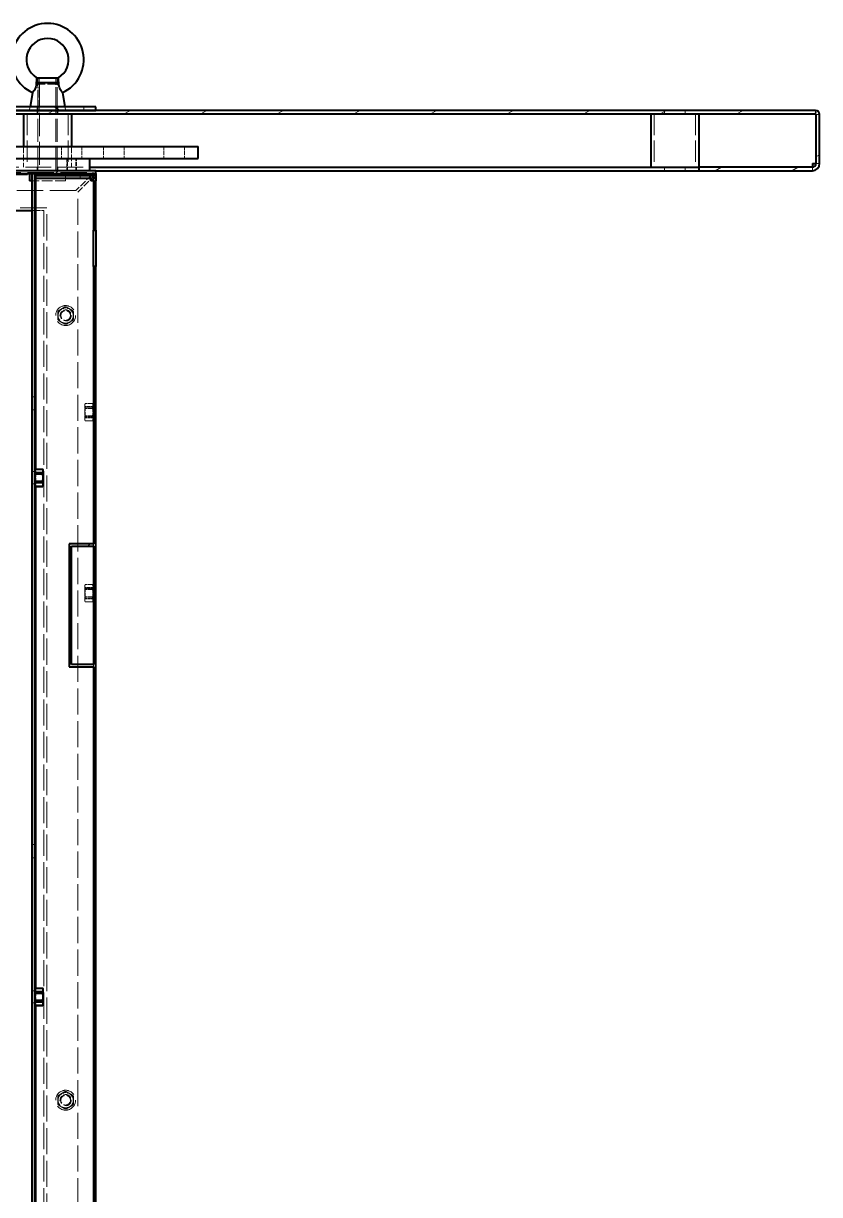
# Model space of a CAD drawing. Header units: millimetres. Extents: x 0 to 51860, y 0 to 5940.
# Drawn here: x 6068 to 6728, y 2510 to 3480 of the extents above; entities that cross this region are included whole.
import ezdxf

# ---------------------------------------------------------------- set-up
doc = ezdxf.new("R2010")
doc.units = ezdxf.units.MM
doc.header["$LTSCALE"] = 10
doc.linetypes.add('DASHED', pattern=[0.2067, 0.1654, -0.0413])
for name, color, linetype, lineweight in [('가려진 것(ISO)', 2, 'DASHED', 18), ('가시적인 것(ISO)', 3, 'Continuous', 40), ('해치(ISO)', 7, 'Continuous', 18)]:
    doc.layers.add(name, color=color, linetype=linetype, lineweight=lineweight)

msp = doc.modelspace()

# ---------------------------------------------------------------- hatches: boundary and pattern name
at = {"layer": '해치(ISO)'}
h = msp.add_hatch(dxfattribs=at)
h.set_pattern_fill('ANSI31', color=256, scale=254, angle=-14.9999778, style=0)
h.set_pattern_definition([(30, (0, 0), (-15.87501, 27.4963), [])])
edge = h.paths.add_edge_path()
edge.add_line((5328.1612, 3361.0063), (5234.1612, 3361.0063))
edge.add_ellipse((5234.1612, 3364.0063), major_axis=(0, -3), ratio=1, start_angle=270, end_angle=360, ccw=False)
edge.add_line((5231.1612, 3364.0063), (5231.1612, 3404.5063))
edge.add_ellipse((5231.6612, 3404.5063), major_axis=(-0.5, 0), ratio=1, start_angle=270, end_angle=360, ccw=False)
edge.add_line((5231.6612, 3405.0063), (5378.1612, 3405.0063))
edge.add_line((5378.1612, 3405.0063), (5378.1612, 3408.0063))
edge.add_line((5378.1612, 3408.0063), (5278.1612, 3408.0063))
edge.add_line((5278.1612, 3408.0063), (5231.6612, 3408.0063))
edge.add_ellipse((5231.6612, 3404.5063), major_axis=(0, 3.5), ratio=1, start_angle=0, end_angle=90)
edge.add_line((5228.1612, 3404.5063), (5228.1612, 3364.0063))
edge.add_ellipse((5234.1612, 3364.0063), major_axis=(-6, 0), ratio=1, start_angle=0, end_angle=90)
edge.add_line((5234.1612, 3358.0063), (5278.1612, 3358.0063))
edge.add_line((5278.1612, 3358.0063), (5328.1612, 3358.0063))
edge.add_line((5328.1612, 3358.0063), (5328.1612, 3361.0063))
edge = h.paths.add_edge_path()
edge.add_line((6722.1612, 3361.0063), (6628.1612, 3361.0063))
edge.add_line((6628.1612, 3361.0063), (6628.1612, 3358.0063))
edge.add_line((6628.1612, 3358.0063), (6722.1612, 3358.0063))
edge.add_ellipse((6722.1612, 3364.0063), major_axis=(0, -6), ratio=1, start_angle=0, end_angle=90)
edge.add_line((6728.1612, 3364.0063), (6728.1612, 3404.5063))
edge.add_ellipse((6724.6612, 3404.5063), major_axis=(3.5, 0), ratio=1, start_angle=0, end_angle=90)
edge.add_line((6724.6612, 3408.0063), (6128.1612, 3408.0063))
edge.add_line((6128.1612, 3408.0063), (6028.1612, 3408.0063))
edge.add_line((6028.1612, 3408.0063), (6028.1612, 3405.0063))
edge.add_line((6028.1612, 3405.0063), (6724.6612, 3405.0063))
edge.add_ellipse((6724.6612, 3404.5063), major_axis=(0, 0.5), ratio=1, start_angle=270, end_angle=360, ccw=False)
edge.add_line((6725.1612, 3404.5063), (6725.1612, 3364.0063))
edge.add_ellipse((6722.1612, 3364.0063), major_axis=(3, 0), ratio=1, start_angle=270, end_angle=360, ccw=False)
h = msp.add_hatch(dxfattribs=at)
h.set_pattern_fill('ANSI31', color=256, scale=254, angle=105.0002455, style=0)
h.set_pattern_definition([(150.00025, (0, 0), (-15.87488, -27.49637), [])])
h.paths.add_polyline_path([(6128.1612, 3408.0063), (6128.1612, 3411.0063), (5278.1612, 3411.0063), (5278.1612, 3408.0063), (5378.1612, 3408.0063), (6028.1612, 3408.0063)])
h = msp.add_hatch(dxfattribs=at)
h.set_pattern_fill('ANSI31', color=256, scale=254, style=0)
h.set_pattern_definition([(45, (0, 0), (-22.45064, 22.45064), [])])
h.paths.add_polyline_path([(6128.1612, 3358.0063), (6043.1612, 3358.0063), (6043.1612, 3355.7063), (6128.1612, 3355.7063)])
h.paths.add_polyline_path([(5363.1612, 3358.0063), (5328.1612, 3358.0063), (5278.1612, 3358.0063), (5278.1612, 3355.7063), (5363.1612, 3355.7063)])
h.paths.add_polyline_path([(5278.1612, 1808.0063), (5378.1612, 1808.0063), (5378.1612, 1838.0063), (5419.9067, 1838.0063), (5419.9067, 1840.3063), (5278.1612, 1840.3063)])
h.paths.add_polyline_path([(5280.4612, 1838.0063), (5375.8612, 1838.0063), (5375.8612, 1810.3063), (5280.4612, 1810.3063)], flags=0)
h.paths.add_polyline_path([(6028.1612, 1808.0063), (6128.1612, 1808.0063), (6128.1612, 1840.3063), (6030.1612, 1840.3063), (6030.1612, 1842.3063), (6017.1612, 1842.3063), (6017.1612, 1880.3063), (6015.1612, 1880.3063), (6015.1612, 1840.3063), (5723.7612, 1840.3063), (5723.7612, 1880.3063), (5721.7612, 1880.3063), (5721.7612, 1842.3063), (5708.7612, 1842.3063), (5708.7612, 1840.3063), (5486.4157, 1840.3063), (5486.4157, 1838.0063), (6028.1612, 1838.0063)])
h.paths.add_polyline_path([(6030.4612, 1810.3063), (6030.4612, 1838.0063), (6125.8612, 1838.0063), (6125.8612, 1810.3063)], flags=0)
h = msp.add_hatch(dxfattribs=at)
h.set_pattern_fill('ANSI31', color=256, scale=254, angle=14.9999778, style=0)
h.set_pattern_definition([(60, (0, 0), (-27.4963, 15.87501), [])])
edge = h.paths.add_edge_path()
edge.add_line((6078.1612, 3351.7063), (6124.1612, 3351.7063))
edge.add_ellipse((6124.1612, 3349.7063), major_axis=(0, 2), ratio=1, start_angle=270, end_angle=360, ccw=False)
edge.add_line((6126.1612, 3349.7063), (6126.1612, 3308.7063))
edge.add_line((6126.1612, 3308.7063), (6128.1612, 3308.7063))
edge.add_line((6128.1612, 3308.7063), (6128.1612, 3349.7063))
edge.add_ellipse((6124.1612, 3349.7063), major_axis=(4, 0), ratio=1, start_angle=0, end_angle=90)
edge.add_line((6124.1612, 3353.7063), (6078.1612, 3353.7063))
edge.add_line((6078.1612, 3353.7063), (6078.1612, 3351.7063))
h.paths.add_polyline_path([(6126.1612, 2249.0063), (6106.1612, 2249.0063), (6106.1612, 2147.0063), (6126.1612, 2147.0063), (6126.1612, 1932.3063), (6128.1612, 1932.3063), (6128.1612, 3278.7063), (6126.1612, 3278.7063), (6126.1612, 3049.0063), (6106.1612, 3049.0063), (6106.1612, 2947.0063), (6126.1612, 2947.0063)])
h.paths.add_polyline_path([(6126.1612, 2949.0063), (6108.1612, 2949.0063), (6108.1612, 3047.0063), (6126.1612, 3047.0063)], flags=0)
h.paths.add_polyline_path([(6126.1612, 2247.0063), (6126.1612, 2149.0063), (6108.1612, 2149.0063), (6108.1612, 2247.0063)], flags=0)
edge = h.paths.add_edge_path()
edge.add_line((6078.1612, 1842.3063), (6124.1612, 1842.3063))
edge.add_ellipse((6124.1612, 1846.3063), major_axis=(0, -4), ratio=1, start_angle=0, end_angle=90)
edge.add_line((6128.1612, 1846.3063), (6128.1612, 1882.3063))
edge.add_line((6128.1612, 1882.3063), (6126.1612, 1882.3063))
edge.add_line((6126.1612, 1882.3063), (6126.1612, 1846.3063))
edge.add_ellipse((6124.1612, 1846.3063), major_axis=(2, 0), ratio=1, start_angle=270, end_angle=360, ccw=False)
edge.add_line((6124.1612, 1844.3063), (6078.1612, 1844.3063))
edge.add_line((6078.1612, 1844.3063), (6078.1612, 1842.3063))

# ---------------------------------------------------------------- linework, layer by layer
at = {"layer": '가려진 것(ISO)', "ltscale": 5.142581}
for p, q in [((6080.1612, 3435.0063), (6080.1612, 3408.0063)), ((6081.2437, 3408.0063), (6081.2437, 3435.0063)), ((6095.0787, 3408.0063), (6095.0787, 3435.0063)), ((6096.1612, 3408.0063), (6096.1612, 3435.0063))]:
    msp.add_line(p, q, dxfattribs=at)
at = {"layer": '가려진 것(ISO)', "ltscale": 4.786925}
for p, q in [((6096.1612, 3435.0063), (6080.1612, 3435.0063)), ((6096.1612, 3429.7063), (6080.1612, 3429.7063))]:
    msp.add_line(p, q, dxfattribs=at)
at = {"layer": '가려진 것(ISO)', "ltscale": 0.015698}
for p, q in [((6081.3155, 3435.0477), (6081.2437, 3435.0063)), ((6095.0069, 3435.0477), (6095.0787, 3435.0063))]:
    msp.add_line(p, q, dxfattribs=at)
at = {"layer": '가려진 것(ISO)', "ltscale": 11.562652}
for p, q in [((6080.1612, 3358.0063), (6080.1612, 3429.7063)), ((6081.3667, 3429.7063), (6081.3667, 3358.0063)), ((6094.9557, 3358.0063), (6094.9557, 3429.7063)), ((6096.1612, 3358.0063), (6096.1612, 3429.7063))]:
    msp.add_line(p, q, dxfattribs=at)
at = {"layer": '가려진 것(ISO)', "ltscale": 0.580124}
for p, q in [((6073.6902, 3411.0063), (6073.1612, 3408.0063)), ((6102.6322, 3411.0063), (6103.1612, 3408.0063))]:
    msp.add_line(p, q, dxfattribs=at)
at = {"layer": '가려진 것(ISO)', "ltscale": 0.571309}
for p, q in [((6079.6612, 3408.0063), (6079.6612, 3411.0063)), ((6079.6612, 3408.0063), (6079.6612, 3405.0063)), ((6096.6612, 3408.0063), (6096.6612, 3411.0063)), ((6096.6612, 3408.0063), (6096.6612, 3405.0063)), ((6118.1612, 3408.0063), (6118.1612, 3411.0063)), ((6599.6612, 3408.0063), (6599.6612, 3405.0063)), ((6616.6612, 3408.0063), (6616.6612, 3405.0063)), ((6724.6612, 3405.0063), (6724.6612, 3408.0063)), ((6725.1612, 3404.5063), (6728.1612, 3404.5063)), ((6079.6612, 3358.0063), (6079.6612, 3361.0063)), ((6096.6612, 3358.0063), (6096.6612, 3361.0063)), ((6599.6612, 3358.0063), (6599.6612, 3361.0063)), ((6616.6612, 3358.0063), (6616.6612, 3361.0063)), ((6722.1612, 3361.0063), (6722.1612, 3358.0063)), ((6728.1612, 3364.0063), (6725.1612, 3364.0063))]:
    msp.add_line(p, q, dxfattribs=at)
at = {"layer": '가려진 것(ISO)', "ltscale": 10.643445}
for p, q in [((6071.1612, 3405.0063), (6071.1612, 3361.0063)), ((6105.1612, 3405.0063), (6105.1612, 3361.0063)), ((6591.1612, 3405.0063), (6591.1612, 3361.0063)), ((6625.1612, 3405.0063), (6625.1612, 3361.0063))]:
    msp.add_line(p, q, dxfattribs=at)
at = {"layer": '가려진 것(ISO)', "ltscale": 3.237884}
for p, q in [((6068.1612, 3378.0063), (6068.1612, 3361.0063)), ((6108.1612, 3378.0063), (6108.1612, 3361.0063))]:
    msp.add_line(p, q, dxfattribs=at)
at = {"layer": '가려진 것(ISO)', "ltscale": 1.904597}
for p, q in [((6099.6612, 3378.0063), (6099.6612, 3368.0063)), ((6116.6612, 3378.0063), (6116.6612, 3368.0063)), ((6134.6612, 3378.0063), (6134.6612, 3368.0063)), ((6151.6612, 3378.0063), (6151.6612, 3368.0063)), ((6184.6612, 3378.0063), (6184.6612, 3368.0063)), ((6201.6612, 3378.0063), (6201.6612, 3368.0063)), ((6104.1612, 3368.0063), (6104.1612, 3358.0063)), ((6104.8377, 3358.0063), (6104.8377, 3368.0063)), ((6111.4847, 3358.0063), (6111.4847, 3368.0063)), ((6112.1612, 3358.0063), (6112.1612, 3368.0063))]:
    msp.add_line(p, q, dxfattribs=at)
at = {"layer": '가려진 것(ISO)', "ltscale": 12.901145}
msp.add_line((6043.1612, 3361.0063), (6123.1612, 3361.0063), dxfattribs=at)
at = {"layer": '가려진 것(ISO)', "ltscale": 13.200658}
for p, q in [((5280.2319, 3356.5063), (6126.0905, 3356.5063)), ((6126.0905, 3354.5063), (5280.2319, 3354.5063))]:
    msp.add_line(p, q, dxfattribs=at)
at = {"layer": '가려진 것(ISO)', "ltscale": 5.275909}
msp.add_line((6103.1612, 3349.7063), (6075.4612, 3349.7063), dxfattribs=at)
at = {"layer": '가려진 것(ISO)', "ltscale": 1.142718}
msp.add_line((6103.1612, 3355.7063), (6103.1612, 3349.7063), dxfattribs=at)
at = {"layer": '가려진 것(ISO)', "ltscale": 3.474706}
for p, q in [((6124.647, 3354.4063), (6111.747, 3341.5063)), ((6113.1612, 3340.0921), (6126.0612, 3352.9921))]:
    msp.add_line(p, q, dxfattribs=at)
at = {"layer": '가려진 것(ISO)', "ltscale": 0.380839}
for p, q in [((6124.1612, 3351.7063), (6124.1612, 3353.7063)), ((6125.6612, 3354.5063), (6125.6612, 3356.5063)), ((6126.0905, 3356.5063), (6126.0905, 3354.5063)), ((6126.1612, 3354.4356), (6128.1612, 3354.4356)), ((6126.1612, 3354.0063), (6128.1612, 3354.0063)), ((6126.1612, 3349.7063), (6128.1612, 3349.7063)), ((6126.1612, 3047.0063), (6126.1612, 3049.0063)), ((6126.1612, 2947.0063), (6126.1612, 2949.0063))]:
    msp.add_line(p, q, dxfattribs=at)
at = {"layer": '가려진 것(ISO)', "ltscale": 0.149495}
for q in [(6125.6612, 3354.5063), (6126.1612, 3354.0063)]:
    msp.add_line((6125.6612, 3354.0063), q, dxfattribs=at)
at = {"layer": '가려진 것(ISO)', "ltscale": 13.091783}
msp.add_line((6125.8612, 1840.3063), (6125.8612, 3355.7063), dxfattribs=at)
at = {"layer": '가려진 것(ISO)', "ltscale": 0.900686}
msp.add_line((6126.1612, 3349.7063), (6126.1612, 3354.4356), dxfattribs=at)
at = {"layer": '가려진 것(ISO)', "ltscale": 13.178061}
msp.add_line((6111.747, 3341.5063), (5294.5754, 3341.5063), dxfattribs=at)
at = {"layer": '가려진 것(ISO)', "ltscale": 13.08117}
msp.add_line((6113.1612, 1825.9205), (6113.1612, 3340.0921), dxfattribs=at)
at = {"layer": '가려진 것(ISO)', "ltscale": 13.280116}
msp.add_line((6087.4612, 3327.3063), (5318.8612, 3327.3063), dxfattribs=at)
at = {"layer": '가려진 것(ISO)', "ltscale": 1.847456}
msp.add_line((6075.4612, 3325.0063), (6085.1612, 3325.0063), dxfattribs=at)
at = {"layer": '가려진 것(ISO)', "ltscale": 13.059771}
msp.add_line((6085.1612, 3325.0063), (6085.1612, 1840.3063), dxfattribs=at)
at = {"layer": '가려진 것(ISO)', "ltscale": 13.080002}
msp.add_line((6087.4612, 1840.3063), (6087.4612, 3327.3063), dxfattribs=at)
at = {"layer": '가려진 것(ISO)', "ltscale": 0.43798}
for p, q in [((6077.7612, 3170.8063), (6075.4612, 3170.8063)), ((6125.8612, 3163.2563), (6128.1612, 3163.2563)), ((6077.7612, 3159.8063), (6075.4612, 3159.8063)), ((6125.8612, 3152.7563), (6128.1612, 3152.7563)), ((6075.4612, 3108.7063), (6077.7612, 3108.7063)), ((6075.4612, 3098.7063), (6077.7612, 3098.7063)), ((6125.8612, 3013.2563), (6128.1612, 3013.2563)), ((6125.8612, 3002.7563), (6128.1612, 3002.7563)), ((6077.7612, 2799.8063), (6075.4612, 2799.8063)), ((6077.7612, 2788.8063), (6075.4612, 2788.8063)), ((6075.4612, 2678.7063), (6077.7612, 2678.7063)), ((6075.4612, 2668.7063), (6077.7612, 2668.7063))]:
    msp.add_line(p, q, dxfattribs=at)
at = {"layer": '가려진 것(ISO)', "ltscale": 0.151714}
for p, q in [((6119.0612, 3164.5063), (6119.4597, 3165.1965)), ((6125.8612, 3164.5063), (6125.4627, 3165.1965)), ((6119.0612, 3151.5063), (6119.4597, 3150.816)), ((6125.8612, 3151.5063), (6125.4627, 3150.816)), ((6119.0612, 3014.5063), (6119.4597, 3015.1965)), ((6125.8612, 3014.5063), (6125.4627, 3015.1965)), ((6119.0612, 3001.5063), (6119.4597, 3000.816)), ((6125.8612, 3001.5063), (6125.4627, 3000.816))]:
    msp.add_line(p, q, dxfattribs=at)
at = {"layer": '가려진 것(ISO)', "ltscale": 0.648143}
for p, q in [((6119.0612, 3164.5063), (6119.0612, 3163.6354)), ((6119.0612, 3152.3771), (6119.0612, 3151.5063)), ((6119.0612, 3014.5063), (6119.0612, 3013.6354)), ((6119.0612, 3002.3771), (6119.0612, 3001.5063))]:
    msp.add_line(p, q, dxfattribs=at)
at = {"layer": '가려진 것(ISO)', "ltscale": 1.296386}
for p, q in [((6119.0612, 3163.6354), (6119.0612, 3158.0063)), ((6119.0612, 3158.0063), (6119.0612, 3152.3771)), ((6119.0612, 3013.6354), (6119.0612, 3008.0063)), ((6119.0612, 3008.0063), (6119.0612, 3002.3771))]:
    msp.add_line(p, q, dxfattribs=at)
at = {"layer": '가려진 것(ISO)', "ltscale": 0.111978}
for p, q in [((6119.4597, 3165.1725), (6119.4597, 3165.1965)), ((6125.4627, 3165.1965), (6125.4627, 3165.1725)), ((6119.4597, 3150.816), (6119.4597, 3150.8401)), ((6125.4627, 3150.8401), (6125.4627, 3150.816)), ((6119.4597, 3015.1725), (6119.4597, 3015.1965)), ((6125.4627, 3015.1965), (6125.4627, 3015.1725)), ((6119.4597, 3000.816), (6119.4597, 3000.8401)), ((6125.4627, 3000.8401), (6125.4627, 3000.816))]:
    msp.add_line(p, q, dxfattribs=at)
at = {"layer": '가려진 것(ISO)', "ltscale": 1.14328}
for p, q in [((6119.4597, 3165.1965), (6125.4627, 3165.1965)), ((6119.4597, 3165.1725), (6125.4627, 3165.1725)), ((6125.4627, 3162.0984), (6119.4597, 3162.0984)), ((6119.4597, 3161.0803), (6125.4627, 3161.0803)), ((6125.4627, 3154.9322), (6119.4597, 3154.9322)), ((6119.4597, 3153.9141), (6125.4627, 3153.9141)), ((6125.4627, 3150.8401), (6119.4597, 3150.8401)), ((6119.4597, 3150.816), (6125.4627, 3150.816)), ((6119.4597, 3015.1965), (6125.4627, 3015.1965)), ((6119.4597, 3015.1725), (6125.4627, 3015.1725)), ((6125.4627, 3012.0984), (6119.4597, 3012.0984)), ((6119.4597, 3011.0803), (6125.4627, 3011.0803)), ((6125.4627, 3004.9322), (6119.4597, 3004.9322)), ((6119.4597, 3003.9141), (6125.4627, 3003.9141)), ((6125.4627, 3000.8401), (6119.4597, 3000.8401)), ((6119.4597, 3000.816), (6125.4627, 3000.816))]:
    msp.add_line(p, q, dxfattribs=at)
at = {"layer": '가려진 것(ISO)', "ltscale": 1.295094}
for p, q in [((6125.8612, 3162.6828), (6119.0612, 3162.6828)), ((6119.0612, 3153.3298), (6125.8612, 3153.3298)), ((6084.5612, 3108.3828), (6077.7612, 3108.3828)), ((6077.7612, 3099.0298), (6084.5612, 3099.0298)), ((6125.8612, 3012.6828), (6119.0612, 3012.6828)), ((6119.0612, 3003.3298), (6125.8612, 3003.3298)), ((6084.5612, 2678.3828), (6077.7612, 2678.3828)), ((6077.7612, 2669.0298), (6084.5612, 2669.0298))]:
    msp.add_line(p, q, dxfattribs=at)
at = {"layer": '가려진 것(ISO)', "ltscale": 0.053773}
for p, q in [((6119.2612, 3162.0063), (6119.0612, 3162.2063)), ((6119.2612, 3154.0063), (6119.0612, 3153.8063)), ((6125.6612, 3162.0063), (6125.8612, 3162.2063)), ((6125.6612, 3154.0063), (6125.8612, 3153.8063)), ((6077.9612, 3107.7063), (6077.7612, 3107.9063)), ((6084.3612, 3107.7063), (6084.5612, 3107.9063)), ((6077.9612, 3099.7063), (6077.7612, 3099.5063)), ((6084.3612, 3099.7063), (6084.5612, 3099.5063)), ((6119.2612, 3012.0063), (6119.0612, 3012.2063)), ((6125.6612, 3012.0063), (6125.8612, 3012.2063)), ((6119.2612, 3004.0063), (6119.0612, 3003.8063)), ((6125.6612, 3004.0063), (6125.8612, 3003.8063)), ((6077.9612, 2677.7063), (6077.7612, 2677.9063)), ((6084.3612, 2677.7063), (6084.5612, 2677.9063)), ((6077.9612, 2669.7063), (6077.7612, 2669.5063)), ((6084.3612, 2669.7063), (6084.5612, 2669.5063))]:
    msp.add_line(p, q, dxfattribs=at)
at = {"layer": '가려진 것(ISO)', "ltscale": 2.393412}
for p, q in [((6119.2612, 3154.0063), (6119.2612, 3162.0063)), ((6125.6612, 3162.0063), (6125.6612, 3154.0063)), ((6077.9612, 3099.7063), (6077.9612, 3107.7063)), ((6084.3612, 3107.7063), (6084.3612, 3099.7063)), ((6119.2612, 3004.0063), (6119.2612, 3012.0063)), ((6125.6612, 3012.0063), (6125.6612, 3004.0063)), ((6077.9612, 2669.7063), (6077.9612, 2677.7063)), ((6084.3612, 2677.7063), (6084.3612, 2669.7063))]:
    msp.add_line(p, q, dxfattribs=at)
at = {"layer": '가려진 것(ISO)', "ltscale": 1.218906}
for p, q in [((6119.2612, 3162.0063), (6125.6612, 3162.0063)), ((6119.2612, 3154.0063), (6125.6612, 3154.0063)), ((6077.9612, 3107.7063), (6084.3612, 3107.7063)), ((6077.9612, 3099.7063), (6084.3612, 3099.7063)), ((6119.2612, 3012.0063), (6125.6612, 3012.0063)), ((6119.2612, 3004.0063), (6125.6612, 3004.0063)), ((6077.9612, 2677.7063), (6084.3612, 2677.7063)), ((6077.9612, 2669.7063), (6084.3612, 2669.7063))]:
    msp.add_line(p, q, dxfattribs=at)
at = {"layer": '가려진 것(ISO)', "ltscale": 0.224057}
for p, q in [((6119.4597, 3161.0803), (6119.4597, 3162.0984)), ((6119.4597, 3153.9141), (6119.4597, 3154.9322)), ((6125.4627, 3162.0984), (6125.4627, 3161.0803)), ((6125.4627, 3154.9322), (6125.4627, 3153.9141)), ((6119.4597, 3011.0803), (6119.4597, 3012.0984)), ((6125.4627, 3012.0984), (6125.4627, 3011.0803)), ((6119.4597, 3003.9141), (6119.4597, 3004.9322)), ((6125.4627, 3004.9322), (6125.4627, 3003.9141))]:
    msp.add_line(p, q, dxfattribs=at)
at = {"layer": '가려진 것(ISO)', "ltscale": 2.738955}
for p, q in [((6078.1612, 3110.8965), (6078.1612, 3096.516)), ((6078.1612, 2680.8965), (6078.1612, 2666.516))]:
    msp.add_line(p, q, dxfattribs=at)
at = {"layer": '가려진 것(ISO)', "ltscale": 0.53863}
for p, q in [((6126.1612, 3110.3563), (6128.1612, 3112.3563)), ((6126.1612, 3097.0563), (6128.1612, 3095.0563)), ((6126.1612, 2680.3563), (6128.1612, 2682.3563)), ((6126.1612, 2667.0563), (6128.1612, 2665.0563))]:
    msp.add_line(p, q, dxfattribs=at)
at = {"layer": '가려진 것(ISO)', "ltscale": 12.539013}
for centre in [(6103.1612, 3238.0063), (6103.1612, 2588.0063)]:
    msp.add_circle(centre, 8.25, dxfattribs=at)
at = {"layer": '가려진 것(ISO)', "ltscale": 7.479626}
for centre in [(6103.1612, 3238.0063), (6103.1612, 2588.0063)]:
    msp.add_circle(centre, 6.25, dxfattribs=at)
at = {"layer": '가려진 것(ISO)', "ltscale": 5.086114}
for centre in [(6103.1612, 3238.0063), (6103.1612, 2588.0063)]:
    msp.add_circle(centre, 4.25, dxfattribs=at)
at = {"layer": '가려진 것(ISO)', "ltscale": 5.026276}
for centre in [(6103.1612, 3238.0063), (6103.1612, 2588.0063)]:
    msp.add_circle(centre, 4.2, dxfattribs=at)
at = {"layer": '가려진 것(ISO)', "ltscale": 4.786925}
for centre in [(6103.1612, 3238.0063), (6103.1612, 2588.0063)]:
    msp.add_circle(centre, 4, dxfattribs=at)
at = {"layer": '가려진 것(ISO)', "ltscale": 1.296386}
for centre, start, end in [((6103.1612, 3238.0063), 120, 180), ((6103.1612, 3238.0063), 60, 120), ((6103.1612, 3238.0063), 0, 60), ((6103.1612, 3238.0063), 180, 240), ((6103.1612, 3238.0063), 240, 300), ((6103.1612, 3238.0063), 300, 0), ((6103.1612, 2588.0063), 120, 180), ((6103.1612, 2588.0063), 60, 120), ((6103.1612, 2588.0063), 0, 60), ((6103.1612, 2588.0063), 180, 240), ((6103.1612, 2588.0063), 240, 300), ((6103.1612, 2588.0063), 300, 0)]:
    msp.add_arc(centre, 6.5, start, end, dxfattribs=at)
at = {"layer": '가려진 것(ISO)', "ltscale": 0.224057}
for centre, start, end in [((6103.1612, 3238.0063), 145.3110652, 154.6889348), ((6103.1612, 3238.0063), 85.3110652, 94.6889348), ((6103.1612, 3238.0063), 25.3110652, 34.6889348), ((6103.1612, 3238.0063), 205.3110652, 214.6889348), ((6103.1612, 3238.0063), 265.3110652, 274.6889348), ((6103.1612, 3238.0063), 325.3110652, 334.6889348), ((6103.1612, 2588.0063), 145.3110652, 154.6889348), ((6103.1612, 2588.0063), 85.3110652, 94.6889348), ((6103.1612, 2588.0063), 25.3110652, 34.6889348), ((6103.1612, 2588.0063), 205.3110652, 214.6889348), ((6103.1612, 2588.0063), 265.3110652, 274.6889348), ((6103.1612, 2588.0063), 325.3110652, 334.6889348)]:
    msp.add_arc(centre, 7.1903, start, end, dxfattribs=at)
at = {"layer": '가려진 것(ISO)', "ltscale": 4.197372}
for centre in [(6103.1612, 3238.0063), (6103.1612, 2588.0063)]:
    msp.add_arc(centre, 4.6765, 280, 190, dxfattribs=at)
at = {"layer": '가려진 것(ISO)', "ltscale": 0.684692}
for points in [[(6126.0905, 3356.5063), (6125.7342, 3356.5063), (6125.3779, 3355.9863), (6125.0216, 3355.2388), (6124.8967, 3354.9768), (6124.7718, 3354.6916), (6124.647, 3354.4063)], [(6126.0612, 3352.9921), (6126.8754, 3353.3484), (6127.6663, 3353.7047), (6127.9891, 3354.061), (6128.1022, 3354.1858), (6128.1612, 3354.3107), (6128.1612, 3354.4356)]]:
    msp.add_open_spline(points, degree=3, knots=[0, 0, 0, 0, 1.16317827, 1.16317827, 1.16317827, 1.57079633, 1.57079633, 1.57079633, 1.57079633], dxfattribs=at)
at = {"layer": '가려진 것(ISO)', "ltscale": 0.276442}
for points in [[(6126.0905, 3354.5063), (6125.6093, 3354.5063), (6125.1281, 3354.4586), (6124.647, 3354.4063)], [(6126.1612, 3354.4356), (6126.1612, 3353.9544), (6126.1135, 3353.4732), (6126.0612, 3352.9921)]]:
    msp.add_open_spline(points, degree=3, dxfattribs=at)
at = {"layer": '가려진 것(ISO)', "ltscale": 0.591794}
for points, weights in [([(6096.6612, 3238.0063), (6096.6612, 3239.4658), (6096.6612, 3241.0803)], [1, 1.03161221876, 1.01056542855]), ([(6097.249, 3242.0984), (6098.6472, 3242.9057), (6099.9112, 3243.6354)], [1.01056542855, 1.03161221876, 1]), ([(6099.9112, 3243.6354), (6101.1752, 3244.3652), (6102.5734, 3245.1725)], [1, 1.03161221876, 1.01056542855]), ([(6103.749, 3245.1725), (6105.1472, 3244.3652), (6106.4112, 3243.6354)], [1.01056542855, 1.03161221876, 1]), ([(6106.4112, 3243.6354), (6107.6752, 3242.9057), (6109.0734, 3242.0984)], [1, 1.03161221876, 1.01056542855]), ([(6109.6612, 3241.0803), (6109.6612, 3239.4658), (6109.6612, 3238.0063)], [1.01056542855, 1.03161221876, 1]), ([(6096.6612, 3234.9322), (6096.6612, 3236.5467), (6096.6612, 3238.0063)], [1.01056542855, 1.03161221876, 1]), ([(6099.9112, 3232.3771), (6098.6472, 3233.1069), (6097.249, 3233.9141)], [1, 1.03161221876, 1.01056542855]), ([(6102.5734, 3230.8401), (6101.1752, 3231.6473), (6099.9112, 3232.3771)], [1.01056542855, 1.03161221876, 1]), ([(6106.4112, 3232.3771), (6105.1472, 3231.6473), (6103.749, 3230.8401)], [1, 1.03161221876, 1.01056542855]), ([(6109.0734, 3233.9141), (6107.6752, 3233.1069), (6106.4112, 3232.3771)], [1.01056542855, 1.03161221876, 1]), ([(6109.6612, 3238.0063), (6109.6612, 3236.5467), (6109.6612, 3234.9322)], [1, 1.03161221876, 1.01056542855]), ([(6119.4597, 3165.1725), (6119.0612, 3164.3652), (6119.0612, 3163.6354)], [1.01056542855, 1.03161221876, 1]), ([(6119.0612, 3163.6354), (6119.0612, 3162.9057), (6119.4597, 3162.0984)], [1, 1.03161221876, 1.01056542855]), ([(6125.8612, 3163.6354), (6125.8612, 3164.3652), (6125.4627, 3165.1725)], [1, 1.03161221876, 1.01056542855]), ([(6125.4627, 3162.0984), (6125.8612, 3162.9057), (6125.8612, 3163.6354)], [1.01056542855, 1.03161221876, 1]), ([(6119.4597, 3161.0803), (6119.0612, 3159.4658), (6119.0612, 3158.0063)], [1.01056542855, 1.03161221876, 1]), ([(6119.0612, 3158.0063), (6119.0612, 3156.5467), (6119.4597, 3154.9322)], [1, 1.03161221876, 1.01056542855]), ([(6119.4597, 3153.9141), (6119.0612, 3153.1069), (6119.0612, 3152.3771)], [1.01056542855, 1.03161221876, 1]), ([(6125.8612, 3158.0063), (6125.8612, 3159.4658), (6125.4627, 3161.0803)], [1, 1.03161221876, 1.01056542855]), ([(6125.4627, 3154.9322), (6125.8612, 3156.5467), (6125.8612, 3158.0063)], [1.01056542855, 1.03161221876, 1]), ([(6125.8612, 3152.3771), (6125.8612, 3153.1069), (6125.4627, 3153.9141)], [1, 1.03161221876, 1.01056542855]), ([(6119.0612, 3152.3771), (6119.0612, 3151.6473), (6119.4597, 3150.8401)], [1, 1.03161221876, 1.01056542855]), ([(6125.4627, 3150.8401), (6125.8612, 3151.6473), (6125.8612, 3152.3771)], [1.01056542855, 1.03161221876, 1]), ([(6119.4597, 3015.1725), (6119.0612, 3014.3652), (6119.0612, 3013.6354)], [1.01056542855, 1.03161221876, 1]), ([(6119.0612, 3013.6354), (6119.0612, 3012.9057), (6119.4597, 3012.0984)], [1, 1.03161221876, 1.01056542855]), ([(6119.4597, 3011.0803), (6119.0612, 3009.4658), (6119.0612, 3008.0063)], [1.01056542855, 1.03161221876, 1]), ([(6119.0612, 3008.0063), (6119.0612, 3006.5467), (6119.4597, 3004.9322)], [1, 1.03161221876, 1.01056542855]), ([(6125.8612, 3013.6354), (6125.8612, 3014.3652), (6125.4627, 3015.1725)], [1, 1.03161221876, 1.01056542855]), ([(6125.4627, 3012.0984), (6125.8612, 3012.9057), (6125.8612, 3013.6354)], [1.01056542855, 1.03161221876, 1]), ([(6125.8612, 3008.0063), (6125.8612, 3009.4658), (6125.4627, 3011.0803)], [1, 1.03161221876, 1.01056542855]), ([(6125.4627, 3004.9322), (6125.8612, 3006.5467), (6125.8612, 3008.0063)], [1.01056542855, 1.03161221876, 1]), ([(6119.4597, 3003.9141), (6119.0612, 3003.1069), (6119.0612, 3002.3771)], [1.01056542855, 1.03161221876, 1]), ([(6119.0612, 3002.3771), (6119.0612, 3001.6473), (6119.4597, 3000.8401)], [1, 1.03161221876, 1.01056542855]), ([(6125.8612, 3002.3771), (6125.8612, 3003.1069), (6125.4627, 3003.9141)], [1, 1.03161221876, 1.01056542855]), ([(6125.4627, 3000.8401), (6125.8612, 3001.6473), (6125.8612, 3002.3771)], [1.01056542855, 1.03161221876, 1]), ([(6096.6612, 2588.0063), (6096.6612, 2589.4658), (6096.6612, 2591.0803)], [1, 1.03161221876, 1.01056542855]), ([(6097.249, 2592.0984), (6098.6472, 2592.9057), (6099.9112, 2593.6354)], [1.01056542855, 1.03161221876, 1]), ([(6099.9112, 2593.6354), (6101.1752, 2594.3652), (6102.5734, 2595.1725)], [1, 1.03161221876, 1.01056542855]), ([(6103.749, 2595.1725), (6105.1472, 2594.3652), (6106.4112, 2593.6354)], [1.01056542855, 1.03161221876, 1]), ([(6106.4112, 2593.6354), (6107.6752, 2592.9057), (6109.0734, 2592.0984)], [1, 1.03161221876, 1.01056542855]), ([(6109.6612, 2591.0803), (6109.6612, 2589.4658), (6109.6612, 2588.0063)], [1.01056542855, 1.03161221876, 1]), ([(6096.6612, 2584.9322), (6096.6612, 2586.5467), (6096.6612, 2588.0063)], [1.01056542855, 1.03161221876, 1]), ([(6099.9112, 2582.3771), (6098.6472, 2583.1069), (6097.249, 2583.9141)], [1, 1.03161221876, 1.01056542855]), ([(6102.5734, 2580.8401), (6101.1752, 2581.6473), (6099.9112, 2582.3771)], [1.01056542855, 1.03161221876, 1]), ([(6106.4112, 2582.3771), (6105.1472, 2581.6473), (6103.749, 2580.8401)], [1, 1.03161221876, 1.01056542855]), ([(6109.0734, 2583.9141), (6107.6752, 2583.1069), (6106.4112, 2582.3771)], [1.01056542855, 1.03161221876, 1]), ([(6109.6612, 2588.0063), (6109.6612, 2586.5467), (6109.6612, 2584.9322)], [1, 1.03161221876, 1.01056542855])]:
    msp.add_rational_spline(points, weights, degree=2, dxfattribs=at)
at = {"layer": '가시적인 것(ISO)'}
for p, q in [((6079.0787, 3435.0477), (6097.2437, 3435.0477)), ((6078.8149, 3431.0063), (6097.5075, 3431.0063)), ((6075.7509, 3422.6935), (6073.6902, 3411.0063)), ((6100.5714, 3422.6935), (6102.6322, 3411.0063)), ((6128.1612, 3411.0063), (5278.1612, 3411.0063)), ((5278.1612, 3408.0063), (6128.1612, 3408.0063)), ((6724.6612, 3408.0063), (6028.1612, 3408.0063)), ((6128.1612, 3408.0063), (6128.1612, 3411.0063)), ((6028.1612, 3405.0063), (6724.6612, 3405.0063)), ((6068.1612, 3405.0063), (6068.1612, 3378.0063)), ((6108.1612, 3405.0063), (6108.1612, 3378.0063)), ((6588.1612, 3405.0063), (6588.1612, 3361.0063)), ((6628.1612, 3405.0063), (6628.1612, 3361.0063)), ((6724.6612, 3405.0063), (6724.6612, 3404.5063)), ((6724.6612, 3404.5063), (6725.0905, 3404.5063)), ((6725.0905, 3404.5063), (6725.0905, 3364.0063)), ((6725.1612, 3404.5063), (6725.1612, 3364.0063)), ((6728.1612, 3364.0063), (6728.1612, 3404.5063)), ((6043.1612, 3378.0063), (6213.1612, 3378.0063)), ((6213.1612, 3368.0063), (6213.1612, 3378.0063)), ((6043.1612, 3368.0063), (6213.1612, 3368.0063)), ((6043.1612, 3368.0063), (6123.1612, 3368.0063)), ((6123.1612, 3358.0063), (6123.1612, 3368.0063)), ((6128.1612, 3358.0063), (6043.1612, 3358.0063)), ((6123.1612, 3361.0063), (6628.1612, 3361.0063)), ((6128.1612, 3358.0063), (6628.1612, 3358.0063)), ((6128.1612, 3355.7063), (6128.1612, 3358.0063)), ((6722.1612, 3361.0063), (6628.1612, 3361.0063)), ((6628.1612, 3361.0063), (6628.1612, 3358.0063)), ((6628.1612, 3358.0063), (6722.1612, 3358.0063)), ((6722.1612, 3364.0063), (6725.0905, 3364.0063)), ((6722.1612, 3364.0063), (6722.1612, 3361.0063)), ((6043.1612, 3355.7063), (6128.1612, 3355.7063)), ((6073.1612, 3355.7063), (6073.1612, 3349.7063)), ((6075.4612, 3349.7063), (6073.1612, 3349.7063)), ((6075.4612, 1840.3063), (6075.4612, 3355.7063)), ((6077.7612, 1840.3063), (6077.7612, 3355.7063)), ((6124.1612, 3353.7063), (6078.1612, 3353.7063)), ((6078.1612, 3353.7063), (6078.1612, 3351.7063)), ((6078.1612, 3351.7063), (6124.1612, 3351.7063)), ((6078.1612, 3351.6356), (6078.1612, 3110.8965)), ((6124.1612, 3351.6356), (6078.1612, 3351.6356)), ((6124.1612, 3349.7063), (6124.1612, 3351.6356)), ((6126.1612, 3349.7063), (6124.1612, 3349.7063)), ((6126.1612, 3349.7063), (6126.1612, 3308.7063)), ((6128.1612, 3355.7063), (6128.1612, 3349.7063)), ((6128.1612, 3308.7063), (6128.1612, 3349.7063)), ((5330.8612, 3325.0063), (6075.4612, 3325.0063)), ((6126.1612, 3308.7063), (6128.1612, 3308.7063)), ((6126.1612, 3278.7063), (6126.1612, 3308.7063)), ((6128.1612, 3308.7063), (6128.1612, 3278.7063)), ((6128.1612, 3278.7063), (6126.1612, 3278.7063)), ((6126.1612, 3278.7063), (6126.1612, 3049.0063)), ((6128.1612, 1932.3063), (6128.1612, 3278.7063)), ((6077.7612, 3110.2063), (6078.1597, 3110.8965)), ((6078.1597, 3110.8725), (6078.1597, 3110.8965)), ((6078.1597, 3110.8965), (6084.1627, 3110.8965)), ((6078.1597, 3110.8725), (6084.1627, 3110.8725)), ((6084.1627, 3107.7984), (6078.1597, 3107.7984)), ((6078.1597, 3106.7803), (6078.1597, 3107.7984)), ((6078.1597, 3106.7803), (6084.1627, 3106.7803)), ((6084.1627, 3110.8965), (6084.1627, 3110.8725)), ((6084.5612, 3110.2063), (6084.1627, 3110.8965)), ((6084.1627, 3107.7984), (6084.1627, 3106.7803)), ((6084.5612, 3109.3354), (6084.5612, 3110.2063)), ((6084.5612, 3103.7063), (6084.5612, 3109.3354)), ((6077.7612, 3097.2063), (6078.1597, 3096.516)), ((6084.1627, 3100.6322), (6078.1597, 3100.6322)), ((6078.1597, 3099.6141), (6078.1597, 3100.6322)), ((6078.1597, 3099.6141), (6084.1627, 3099.6141)), ((6084.1627, 3096.5401), (6078.1597, 3096.5401)), ((6078.1597, 3096.516), (6078.1597, 3096.5401)), ((6078.1597, 3096.516), (6084.1627, 3096.516)), ((6078.1612, 3096.516), (6078.1612, 2680.8965)), ((6084.1627, 3100.6322), (6084.1627, 3099.6141)), ((6084.5612, 3097.2063), (6084.1627, 3096.516)), ((6084.1627, 3096.5401), (6084.1627, 3096.516)), ((6084.5612, 3098.0771), (6084.5612, 3103.7063)), ((6084.5612, 3097.2063), (6084.5612, 3098.0771)), ((6126.1612, 3049.0063), (6106.1612, 3049.0063)), ((6106.1612, 3049.0063), (6106.1612, 2947.0063)), ((6108.1612, 2949.0063), (6108.1612, 3047.0063)), ((6108.1612, 3047.0063), (6126.1612, 3047.0063)), ((6126.1612, 3047.0063), (6126.1612, 2949.0063)), ((6106.1612, 2947.0063), (6126.1612, 2947.0063)), ((6126.1612, 2949.0063), (6108.1612, 2949.0063)), ((6126.1612, 2947.0063), (6126.1612, 2249.0063)), ((6077.7612, 2680.2063), (6078.1597, 2680.8965)), ((6078.1597, 2680.8725), (6078.1597, 2680.8965)), ((6078.1597, 2680.8965), (6084.1627, 2680.8965)), ((6078.1597, 2680.8725), (6084.1627, 2680.8725)), ((6084.1627, 2677.7984), (6078.1597, 2677.7984)), ((6078.1597, 2676.7803), (6078.1597, 2677.7984)), ((6084.1627, 2680.8965), (6084.1627, 2680.8725)), ((6084.5612, 2680.2063), (6084.1627, 2680.8965)), ((6084.1627, 2677.7984), (6084.1627, 2676.7803)), ((6084.5612, 2679.3354), (6084.5612, 2680.2063)), ((6084.5612, 2673.7063), (6084.5612, 2679.3354)), ((6078.1597, 2676.7803), (6084.1627, 2676.7803)), ((6084.1627, 2670.6322), (6078.1597, 2670.6322)), ((6078.1597, 2669.6141), (6078.1597, 2670.6322)), ((6078.1597, 2669.6141), (6084.1627, 2669.6141)), ((6084.1627, 2670.6322), (6084.1627, 2669.6141)), ((6084.5612, 2668.0771), (6084.5612, 2673.7063)), ((6084.5612, 2667.2063), (6084.5612, 2668.0771)), ((6077.7612, 2667.2063), (6078.1597, 2666.516)), ((6084.1627, 2666.5401), (6078.1597, 2666.5401)), ((6078.1597, 2666.516), (6078.1597, 2666.5401)), ((6078.1597, 2666.516), (6084.1627, 2666.516)), ((6078.1612, 2666.516), (6078.1612, 1844.377)), ((6084.5612, 2667.2063), (6084.1627, 2666.516)), ((6084.1627, 2666.5401), (6084.1627, 2666.516))]:
    msp.add_line(p, q, dxfattribs=at)
for centre, radius, start, end in [((6088.1612, 3450.0063), 30, 294.4358823, 245.5641177), ((6088.1612, 3450.0063), 17.5, 301.2653201, 238.7346799), ((6724.6612, 3404.5063), 3.5, 0, 90), ((6724.6612, 3404.5063), 0.5, 0, 90), ((6722.1612, 3364.0063), 6, 270, 0), ((6722.1612, 3364.0063), 3, 270, 0), ((6124.1612, 3349.7063), 4, 0, 90), ((6124.1612, 3349.7063), 2, 0, 90)]:
    msp.add_arc(centre, radius, start, end, dxfattribs=at)
for points, knots in [([(6079.0787, 3435.0477), (6079.0826, 3435.0091), (6079.0885, 3434.951), (6079.1206, 3434.5336), (6079.1448, 3434.1652), (6079.1461, 3433.3492), (6079.1312, 3432.9291), (6079.033, 3432.0162), (6078.9492, 3431.5219), (6078.8149, 3431.0063)], [0.740486058, 0.740486058, 0.740486058, 0.740486058, 0.912591563, 0.912591563, 1.131652337, 1.131652337, 1.306587158, 1.306587158, 1.481626702, 1.481626702, 1.481626702, 1.481626702]), ([(6097.5075, 3431.0063), (6097.3297, 3431.6888), (6097.241, 3432.3343), (6097.1585, 3433.5608), (6097.179, 3434.1254), (6097.2205, 3434.8162), (6097.2396, 3435.0041), (6097.2435, 3435.0455), (6097.2436, 3435.0469), (6097.2437, 3435.0477)], [0, 0, 0, 0, 0.231417313, 0.231417313, 0.499637318, 0.499637318, 0.714346792, 0.714346792, 0.740486058, 0.740486058, 0.740486058, 0.740486058]), ([(6078.8149, 3431.0063), (6078.8427, 3430.2422), (6078.8047, 3429.4379), (6078.5381, 3427.9066), (6078.3375, 3427.2148), (6077.8266, 3425.9165), (6077.5284, 3425.3345), (6076.9076, 3424.2698), (6076.5921, 3423.812), (6076.081, 3423.1076), (6075.8931, 3422.872), (6075.7694, 3422.7165), (6075.7511, 3422.6934), (6075.7512, 3422.6933)], [0, 0, 0, 0, 0.24691501, 0.24691501, 0.46618216, 0.46618216, 0.6839291, 0.6839291, 0.92444688, 0.92444688, 1.17014413, 1.17014413, 1.27416116, 1.27416116, 1.27416116, 1.27416116]), ([(6100.5712, 3422.6933), (6100.5711, 3422.6933), (6100.5408, 3422.7315), (6100.3729, 3422.9437), (6100.1727, 3423.1978), (6099.6402, 3423.9421), (6099.3087, 3424.4334), (6098.6625, 3425.5842), (6098.3551, 3426.2213), (6097.8764, 3427.5739), (6097.707, 3428.2522), (6097.5081, 3429.6514), (6097.4834, 3430.3447), (6097.5075, 3431.0063)], [1.27416116, 1.27416116, 1.27416116, 1.27416116, 1.40794928, 1.40794928, 1.64636014, 1.64636014, 1.89260846, 1.89260846, 2.12249087, 2.12249087, 2.33429974, 2.33429974, 2.54799438, 2.54799438, 2.54799438, 2.54799438])]:
    msp.add_open_spline(points, degree=3, knots=knots, dxfattribs=at)
for points, weights in [([(6078.1597, 3110.8725), (6077.7612, 3110.0652), (6077.7612, 3109.3354)], [1.01056542855, 1.03161221876, 1]), ([(6077.7612, 3109.3354), (6077.7612, 3108.6057), (6078.1597, 3107.7984)], [1, 1.03161221876, 1.01056542855]), ([(6078.1597, 3106.7803), (6077.7612, 3105.1658), (6077.7612, 3103.7063)], [1.01056542855, 1.03161221876, 1]), ([(6084.5612, 3109.3354), (6084.5612, 3110.0652), (6084.1627, 3110.8725)], [1, 1.03161221876, 1.01056542855]), ([(6084.1627, 3107.7984), (6084.5612, 3108.6057), (6084.5612, 3109.3354)], [1.01056542855, 1.03161221876, 1]), ([(6084.5612, 3103.7063), (6084.5612, 3105.1658), (6084.1627, 3106.7803)], [1, 1.03161221876, 1.01056542855]), ([(6077.7612, 3103.7063), (6077.7612, 3102.2467), (6078.1597, 3100.6322)], [1, 1.03161221876, 1.01056542855]), ([(6078.1597, 3099.6141), (6077.7612, 3098.8069), (6077.7612, 3098.0771)], [1.01056542855, 1.03161221876, 1]), ([(6077.7612, 3098.0771), (6077.7612, 3097.3473), (6078.1597, 3096.5401)], [1, 1.03161221876, 1.01056542855]), ([(6084.1627, 3100.6322), (6084.5612, 3102.2467), (6084.5612, 3103.7063)], [1.01056542855, 1.03161221876, 1]), ([(6084.5612, 3098.0771), (6084.5612, 3098.8069), (6084.1627, 3099.6141)], [1, 1.03161221876, 1.01056542855]), ([(6084.1627, 3096.5401), (6084.5612, 3097.3473), (6084.5612, 3098.0771)], [1.01056542855, 1.03161221876, 1]), ([(6078.1597, 2680.8725), (6077.7612, 2680.0652), (6077.7612, 2679.3354)], [1.01056542855, 1.03161221876, 1]), ([(6077.7612, 2679.3354), (6077.7612, 2678.6057), (6078.1597, 2677.7984)], [1, 1.03161221876, 1.01056542855]), ([(6084.5612, 2679.3354), (6084.5612, 2680.0652), (6084.1627, 2680.8725)], [1, 1.03161221876, 1.01056542855]), ([(6084.1627, 2677.7984), (6084.5612, 2678.6057), (6084.5612, 2679.3354)], [1.01056542855, 1.03161221876, 1]), ([(6078.1597, 2676.7803), (6077.7612, 2675.1658), (6077.7612, 2673.7063)], [1.01056542855, 1.03161221876, 1]), ([(6077.7612, 2673.7063), (6077.7612, 2672.2467), (6078.1597, 2670.6322)], [1, 1.03161221876, 1.01056542855]), ([(6078.1597, 2669.6141), (6077.7612, 2668.8069), (6077.7612, 2668.0771)], [1.01056542855, 1.03161221876, 1]), ([(6077.7612, 2668.0771), (6077.7612, 2667.3473), (6078.1597, 2666.5401)], [1, 1.03161221876, 1.01056542855]), ([(6084.5612, 2673.7063), (6084.5612, 2675.1658), (6084.1627, 2676.7803)], [1, 1.03161221876, 1.01056542855]), ([(6084.1627, 2670.6322), (6084.5612, 2672.2467), (6084.5612, 2673.7063)], [1.01056542855, 1.03161221876, 1]), ([(6084.5612, 2668.0771), (6084.5612, 2668.8069), (6084.1627, 2669.6141)], [1, 1.03161221876, 1.01056542855]), ([(6084.1627, 2666.5401), (6084.5612, 2667.3473), (6084.5612, 2668.0771)], [1.01056542855, 1.03161221876, 1])]:
    msp.add_rational_spline(points, weights, degree=2, dxfattribs=at)

doc.saveas('drawing.dxf')
